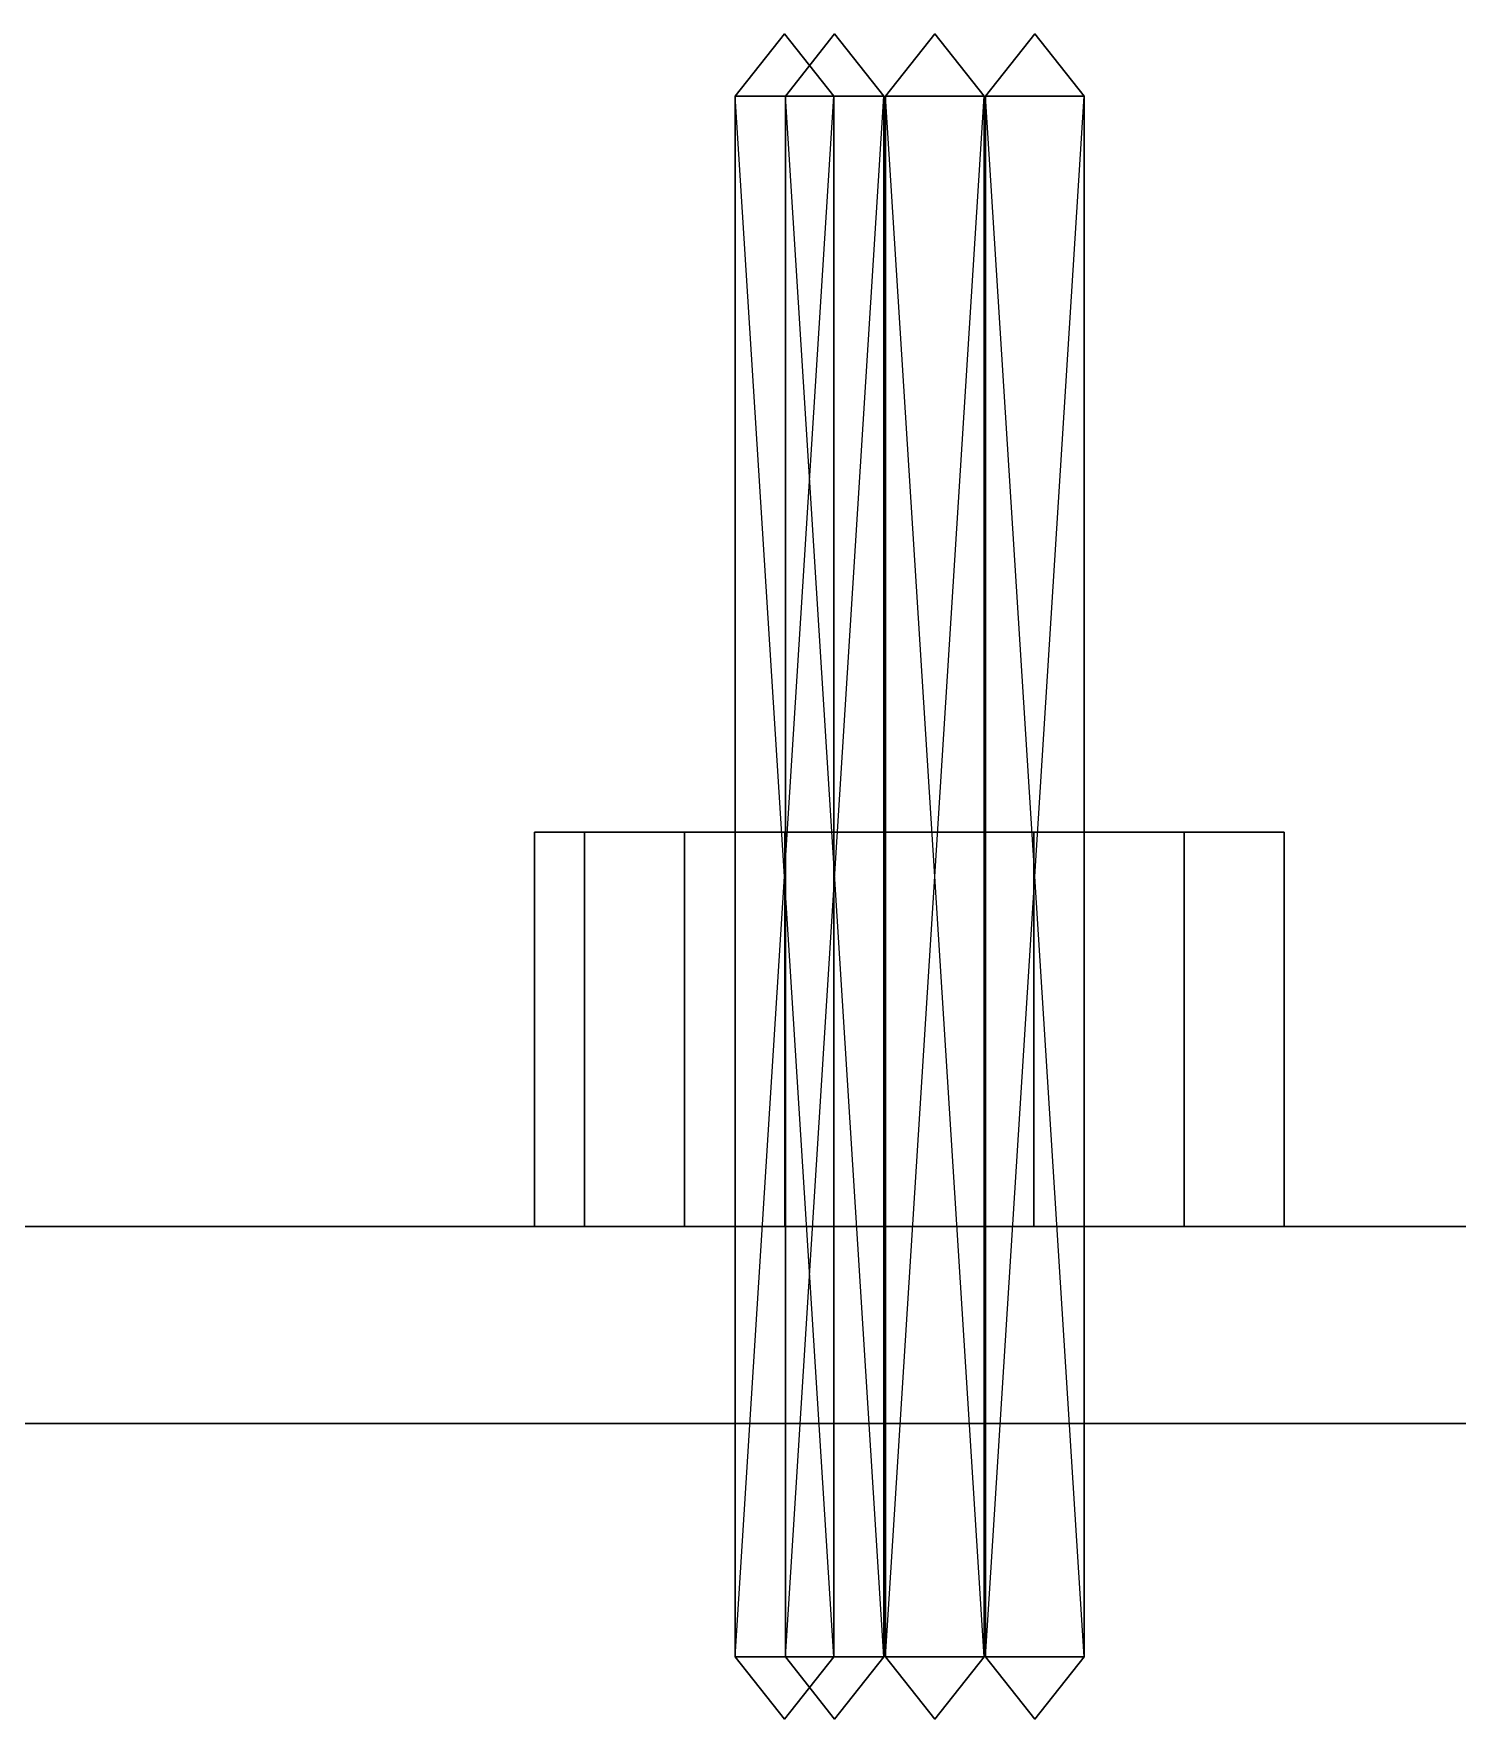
# Model space of a CAD drawing. Extents: x 0 to 4960, y -79 to 258.
# Drawn here: x 2480 to 2764.4, y -78.7 to 257.9 of the extents above; entities that cross this region are included whole.
import ezdxf

# ---------------------------------------------------------------- set-up
doc = ezdxf.new("R2010")
doc.units = 0
doc.layers.add('UB3D', color=1, linetype='CONTINUOUS')

msp = doc.modelspace()

# ---------------------------------------------------------------- linework, layer by layer
at = {"layer": 'UB3D', "color": 254}
for points in [[(2620.15752, 245.406811, -3520.15752), (2620.15752, 245.406811, -3539.842559), (2630.000039, 257.874016, -3530.000039)], [(2620.15752, 245.406811, -3539.842559), (2639.842559, 245.406811, -3539.842559), (2630.000039, 257.874016, -3530.000039)], [(2639.842559, 245.406811, -3520.15752), (2620.15752, 245.406811, -3520.15752), (2630.000039, 257.874016, -3530.000039)], [(2620.15752, 245.406811, -3420.15752), (2620.15752, 245.406811, -3439.842559), (2630.000039, 257.874016, -3430.000039)], [(2620.15752, 245.406811, -3439.842559), (2639.842559, 245.406811, -3439.842559), (2630.000039, 257.874016, -3430.000039)], [(2639.842559, 245.406811, -3420.15752), (2620.15752, 245.406811, -3420.15752), (2630.000039, 257.874016, -3430.000039)], [(2639.842559, 245.406811, -3539.842559), (2639.842559, 245.406811, -3520.15752), (2630.000039, 257.874016, -3530.000039)], [(2639.842559, 245.406811, -3439.842559), (2639.842559, 245.406811, -3420.15752), (2630.000039, 257.874016, -3430.000039)], [(2630.15748, 245.406811, -2810.15748), (2630.15748, 245.406811, -2829.84252), (2640, 257.874016, -2820)], [(2630.15748, 245.406811, -2829.84252), (2649.84252, 245.406811, -2829.84252), (2640, 257.874016, -2820)], [(2649.84252, 245.406811, -2810.15748), (2630.15748, 245.406811, -2810.15748), (2640, 257.874016, -2820)], [(2630.15748, 245.406811, -2710.15748), (2630.15748, 245.406811, -2729.84252), (2640, 257.874016, -2720)], [(2630.15748, 245.406811, -2729.84252), (2649.84252, 245.406811, -2729.84252), (2640, 257.874016, -2720)], [(2649.84252, 245.406811, -2710.15748), (2630.15748, 245.406811, -2710.15748), (2640, 257.874016, -2720)], [(2630.15748, 245.406811, -3150.15748), (2630.15748, 245.406811, -3169.84252), (2640, 257.874016, -3160)], [(2630.15748, 245.406811, -3169.84252), (2649.84252, 245.406811, -3169.84252), (2640, 257.874016, -3160)], [(2649.84252, 245.406811, -3150.15748), (2630.15748, 245.406811, -3150.15748), (2640, 257.874016, -3160)], [(2630.15748, 245.406811, -3050.15748), (2630.15748, 245.406811, -3069.84252), (2640, 257.874016, -3060)], [(2630.15748, 245.406811, -3069.84252), (2649.84252, 245.406811, -3069.84252), (2640, 257.874016, -3060)], [(2649.84252, 245.406811, -3050.15748), (2630.15748, 245.406811, -3050.15748), (2640, 257.874016, -3060)], [(2649.84252, 245.406811, -2829.84252), (2649.84252, 245.406811, -2810.15748), (2640, 257.874016, -2820)], [(2649.84252, 245.406811, -2729.84252), (2649.84252, 245.406811, -2710.15748), (2640, 257.874016, -2720)], [(2649.84252, 245.406811, -3169.84252), (2649.84252, 245.406811, -3150.15748), (2640, 257.874016, -3160)], [(2649.84252, 245.406811, -3069.84252), (2649.84252, 245.406811, -3050.15748), (2640, 257.874016, -3060)], [(2650.15748, 245.406811, -2030.15748), (2650.15748, 245.406811, -2049.84252), (2660, 257.874016, -2040)], [(2650.15748, 245.406811, -2049.84252), (2669.84252, 245.406811, -2049.84252), (2660, 257.874016, -2040)], [(2669.84252, 245.406811, -2030.15748), (2650.15748, 245.406811, -2030.15748), (2660, 257.874016, -2040)], [(2650.15748, 245.406811, -1930.15748), (2650.15748, 245.406811, -1949.84252), (2660, 257.874016, -1940)], [(2650.15748, 245.406811, -1949.84252), (2669.84252, 245.406811, -1949.84252), (2660, 257.874016, -1940)], [(2669.84252, 245.406811, -1930.15748), (2650.15748, 245.406811, -1930.15748), (2660, 257.874016, -1940)], [(2669.84252, 245.406811, -2049.84252), (2669.84252, 245.406811, -2030.15748), (2660, 257.874016, -2040)], [(2669.84252, 245.406811, -1949.84252), (2669.84252, 245.406811, -1930.15748), (2660, 257.874016, -1940)], [(2670.15748, 245.406811, -1290.15748), (2670.15748, 245.406811, -1309.84252), (2680, 257.874016, -1300)], [(2670.15748, 245.406811, -1309.84252), (2689.84252, 245.406811, -1309.84252), (2680, 257.874016, -1300)], [(2689.84252, 245.406811, -1290.15748), (2670.15748, 245.406811, -1290.15748), (2680, 257.874016, -1300)], [(2670.15748, 245.406811, -1190.15748), (2670.15748, 245.406811, -1209.84252), (2680, 257.874016, -1200)], [(2670.15748, 245.406811, -1209.84252), (2689.84252, 245.406811, -1209.84252), (2680, 257.874016, -1200)], [(2689.84252, 245.406811, -1190.15748), (2670.15748, 245.406811, -1190.15748), (2680, 257.874016, -1200)], [(2670.15748, 245.406811, -1650.15748), (2670.15748, 245.406811, -1669.84252), (2680, 257.874016, -1660)], [(2670.15748, 245.406811, -1669.84252), (2689.84252, 245.406811, -1669.84252), (2680, 257.874016, -1660)], [(2689.84252, 245.406811, -1650.15748), (2670.15748, 245.406811, -1650.15748), (2680, 257.874016, -1660)], [(2670.15748, 245.406811, -1550.15748), (2670.15748, 245.406811, -1569.84252), (2680, 257.874016, -1560)], [(2670.15748, 245.406811, -1569.84252), (2689.84252, 245.406811, -1569.84252), (2680, 257.874016, -1560)], [(2689.84252, 245.406811, -1550.15748), (2670.15748, 245.406811, -1550.15748), (2680, 257.874016, -1560)], [(2689.84252, 245.406811, -1309.84252), (2689.84252, 245.406811, -1290.15748), (2680, 257.874016, -1300)], [(2689.84252, 245.406811, -1209.84252), (2689.84252, 245.406811, -1190.15748), (2680, 257.874016, -1200)], [(2689.84252, 245.406811, -1669.84252), (2689.84252, 245.406811, -1650.15748), (2680, 257.874016, -1660)], [(2689.84252, 245.406811, -1569.84252), (2689.84252, 245.406811, -1550.15748), (2680, 257.874016, -1560)], [(2620.15752, -66.272953, -3520.15752), (2620.15752, -66.272953, -3539.842559), (2620.15752, 245.406811, -3520.15752)], [(2620.15752, -66.272953, -3539.842559), (2620.15752, 245.406811, -3520.15752), (2620.15752, 245.406811, -3539.842559)], [(2620.15752, -66.272953, -3539.842559), (2639.842559, -66.272953, -3539.842559), (2620.15752, 245.406811, -3539.842559)], [(2639.842559, -66.272953, -3539.842559), (2620.15752, 245.406811, -3539.842559), (2639.842559, 245.406811, -3539.842559)], [(2639.842559, -66.272953, -3520.15752), (2620.15752, -66.272953, -3520.15752), (2639.842559, 245.406811, -3520.15752)], [(2620.15752, -66.272953, -3520.15752), (2639.842559, 245.406811, -3520.15752), (2620.15752, 245.406811, -3520.15752)], [(2620.15752, -66.272953, -3420.15752), (2620.15752, -66.272953, -3439.842559), (2620.15752, 245.406811, -3420.15752)], [(2620.15752, -66.272953, -3439.842559), (2620.15752, 245.406811, -3420.15752), (2620.15752, 245.406811, -3439.842559)], [(2620.15752, -66.272953, -3439.842559), (2639.842559, -66.272953, -3439.842559), (2620.15752, 245.406811, -3439.842559)], [(2639.842559, -66.272953, -3439.842559), (2620.15752, 245.406811, -3439.842559), (2639.842559, 245.406811, -3439.842559)], [(2639.842559, -66.272953, -3420.15752), (2620.15752, -66.272953, -3420.15752), (2639.842559, 245.406811, -3420.15752)], [(2620.15752, -66.272953, -3420.15752), (2639.842559, 245.406811, -3420.15752), (2620.15752, 245.406811, -3420.15752)], [(2630.15748, -66.272953, -2810.15748), (2630.15748, -66.272953, -2829.84252), (2630.15748, 245.406811, -2810.15748)], [(2630.15748, -66.272953, -2829.84252), (2630.15748, 245.406811, -2810.15748), (2630.15748, 245.406811, -2829.84252)], [(2630.15748, -66.272953, -2829.84252), (2649.84252, -66.272953, -2829.84252), (2630.15748, 245.406811, -2829.84252)], [(2649.84252, -66.272953, -2829.84252), (2630.15748, 245.406811, -2829.84252), (2649.84252, 245.406811, -2829.84252)], [(2649.84252, -66.272953, -2810.15748), (2630.15748, -66.272953, -2810.15748), (2649.84252, 245.406811, -2810.15748)], [(2630.15748, -66.272953, -2810.15748), (2649.84252, 245.406811, -2810.15748), (2630.15748, 245.406811, -2810.15748)], [(2630.15748, -66.272953, -2710.15748), (2630.15748, -66.272953, -2729.84252), (2630.15748, 245.406811, -2710.15748)], [(2630.15748, -66.272953, -2729.84252), (2630.15748, 245.406811, -2710.15748), (2630.15748, 245.406811, -2729.84252)], [(2630.15748, -66.272953, -2729.84252), (2649.84252, -66.272953, -2729.84252), (2630.15748, 245.406811, -2729.84252)], [(2649.84252, -66.272953, -2729.84252), (2630.15748, 245.406811, -2729.84252), (2649.84252, 245.406811, -2729.84252)], [(2649.84252, -66.272953, -2710.15748), (2630.15748, -66.272953, -2710.15748), (2649.84252, 245.406811, -2710.15748)], [(2630.15748, -66.272953, -2710.15748), (2649.84252, 245.406811, -2710.15748), (2630.15748, 245.406811, -2710.15748)], [(2630.15748, -66.272953, -3150.15748), (2630.15748, -66.272953, -3169.84252), (2630.15748, 245.406811, -3150.15748)], [(2630.15748, -66.272953, -3169.84252), (2630.15748, 245.406811, -3150.15748), (2630.15748, 245.406811, -3169.84252)], [(2630.15748, -66.272953, -3169.84252), (2649.84252, -66.272953, -3169.84252), (2630.15748, 245.406811, -3169.84252)], [(2649.84252, -66.272953, -3169.84252), (2630.15748, 245.406811, -3169.84252), (2649.84252, 245.406811, -3169.84252)], [(2649.84252, -66.272953, -3150.15748), (2630.15748, -66.272953, -3150.15748), (2649.84252, 245.406811, -3150.15748)], [(2630.15748, -66.272953, -3150.15748), (2649.84252, 245.406811, -3150.15748), (2630.15748, 245.406811, -3150.15748)], [(2630.15748, -66.272953, -3050.15748), (2630.15748, -66.272953, -3069.84252), (2630.15748, 245.406811, -3050.15748)], [(2630.15748, -66.272953, -3069.84252), (2630.15748, 245.406811, -3050.15748), (2630.15748, 245.406811, -3069.84252)], [(2630.15748, -66.272953, -3069.84252), (2649.84252, -66.272953, -3069.84252), (2630.15748, 245.406811, -3069.84252)], [(2649.84252, -66.272953, -3069.84252), (2630.15748, 245.406811, -3069.84252), (2649.84252, 245.406811, -3069.84252)], [(2649.84252, -66.272953, -3050.15748), (2630.15748, -66.272953, -3050.15748), (2649.84252, 245.406811, -3050.15748)], [(2630.15748, -66.272953, -3050.15748), (2649.84252, 245.406811, -3050.15748), (2630.15748, 245.406811, -3050.15748)], [(2639.842559, -66.272953, -3539.842559), (2639.842559, -66.272953, -3520.15752), (2639.842559, 245.406811, -3539.842559)], [(2639.842559, -66.272953, -3520.15752), (2639.842559, 245.406811, -3539.842559), (2639.842559, 245.406811, -3520.15752)], [(2639.842559, -66.272953, -3439.842559), (2639.842559, -66.272953, -3420.15752), (2639.842559, 245.406811, -3439.842559)], [(2639.842559, -66.272953, -3420.15752), (2639.842559, 245.406811, -3439.842559), (2639.842559, 245.406811, -3420.15752)], [(2649.84252, -66.272953, -2829.84252), (2649.84252, -66.272953, -2810.15748), (2649.84252, 245.406811, -2829.84252)], [(2649.84252, -66.272953, -2810.15748), (2649.84252, 245.406811, -2829.84252), (2649.84252, 245.406811, -2810.15748)], [(2649.84252, -66.272953, -2729.84252), (2649.84252, -66.272953, -2710.15748), (2649.84252, 245.406811, -2729.84252)], [(2649.84252, -66.272953, -2710.15748), (2649.84252, 245.406811, -2729.84252), (2649.84252, 245.406811, -2710.15748)], [(2649.84252, -66.272953, -3169.84252), (2649.84252, -66.272953, -3150.15748), (2649.84252, 245.406811, -3169.84252)], [(2649.84252, -66.272953, -3150.15748), (2649.84252, 245.406811, -3169.84252), (2649.84252, 245.406811, -3150.15748)], [(2649.84252, -66.272953, -3069.84252), (2649.84252, -66.272953, -3050.15748), (2649.84252, 245.406811, -3069.84252)], [(2649.84252, -66.272953, -3050.15748), (2649.84252, 245.406811, -3069.84252), (2649.84252, 245.406811, -3050.15748)], [(2650.15748, -66.272953, -2030.15748), (2650.15748, -66.272953, -2049.84252), (2650.15748, 245.406811, -2030.15748)], [(2650.15748, -66.272953, -2049.84252), (2650.15748, 245.406811, -2030.15748), (2650.15748, 245.406811, -2049.84252)], [(2650.15748, -66.272953, -2049.84252), (2669.84252, -66.272953, -2049.84252), (2650.15748, 245.406811, -2049.84252)], [(2669.84252, -66.272953, -2049.84252), (2650.15748, 245.406811, -2049.84252), (2669.84252, 245.406811, -2049.84252)], [(2669.84252, -66.272953, -2030.15748), (2650.15748, -66.272953, -2030.15748), (2669.84252, 245.406811, -2030.15748)], [(2650.15748, -66.272953, -2030.15748), (2669.84252, 245.406811, -2030.15748), (2650.15748, 245.406811, -2030.15748)], [(2650.15748, -66.272953, -1930.15748), (2650.15748, -66.272953, -1949.84252), (2650.15748, 245.406811, -1930.15748)], [(2650.15748, -66.272953, -1949.84252), (2650.15748, 245.406811, -1930.15748), (2650.15748, 245.406811, -1949.84252)], [(2650.15748, -66.272953, -1949.84252), (2669.84252, -66.272953, -1949.84252), (2650.15748, 245.406811, -1949.84252)], [(2669.84252, -66.272953, -1949.84252), (2650.15748, 245.406811, -1949.84252), (2669.84252, 245.406811, -1949.84252)], [(2669.84252, -66.272953, -1930.15748), (2650.15748, -66.272953, -1930.15748), (2669.84252, 245.406811, -1930.15748)], [(2650.15748, -66.272953, -1930.15748), (2669.84252, 245.406811, -1930.15748), (2650.15748, 245.406811, -1930.15748)], [(2669.84252, -66.272953, -2049.84252), (2669.84252, -66.272953, -2030.15748), (2669.84252, 245.406811, -2049.84252)], [(2669.84252, -66.272953, -2030.15748), (2669.84252, 245.406811, -2049.84252), (2669.84252, 245.406811, -2030.15748)], [(2669.84252, -66.272953, -1949.84252), (2669.84252, -66.272953, -1930.15748), (2669.84252, 245.406811, -1949.84252)], [(2669.84252, -66.272953, -1930.15748), (2669.84252, 245.406811, -1949.84252), (2669.84252, 245.406811, -1930.15748)], [(2670.15748, -66.272953, -1290.15748), (2670.15748, -66.272953, -1309.84252), (2670.15748, 245.406811, -1290.15748)], [(2670.15748, -66.272953, -1309.84252), (2670.15748, 245.406811, -1290.15748), (2670.15748, 245.406811, -1309.84252)], [(2670.15748, -66.272953, -1309.84252), (2689.84252, -66.272953, -1309.84252), (2670.15748, 245.406811, -1309.84252)], [(2689.84252, -66.272953, -1309.84252), (2670.15748, 245.406811, -1309.84252), (2689.84252, 245.406811, -1309.84252)], [(2689.84252, -66.272953, -1290.15748), (2670.15748, -66.272953, -1290.15748), (2689.84252, 245.406811, -1290.15748)], [(2670.15748, -66.272953, -1290.15748), (2689.84252, 245.406811, -1290.15748), (2670.15748, 245.406811, -1290.15748)], [(2670.15748, -66.272953, -1190.15748), (2670.15748, -66.272953, -1209.84252), (2670.15748, 245.406811, -1190.15748)], [(2670.15748, -66.272953, -1209.84252), (2670.15748, 245.406811, -1190.15748), (2670.15748, 245.406811, -1209.84252)], [(2670.15748, -66.272953, -1209.84252), (2689.84252, -66.272953, -1209.84252), (2670.15748, 245.406811, -1209.84252)], [(2689.84252, -66.272953, -1209.84252), (2670.15748, 245.406811, -1209.84252), (2689.84252, 245.406811, -1209.84252)], [(2689.84252, -66.272953, -1190.15748), (2670.15748, -66.272953, -1190.15748), (2689.84252, 245.406811, -1190.15748)], [(2670.15748, -66.272953, -1190.15748), (2689.84252, 245.406811, -1190.15748), (2670.15748, 245.406811, -1190.15748)], [(2670.15748, -66.272953, -1650.15748), (2670.15748, -66.272953, -1669.84252), (2670.15748, 245.406811, -1650.15748)], [(2670.15748, -66.272953, -1669.84252), (2670.15748, 245.406811, -1650.15748), (2670.15748, 245.406811, -1669.84252)], [(2670.15748, -66.272953, -1669.84252), (2689.84252, -66.272953, -1669.84252), (2670.15748, 245.406811, -1669.84252)], [(2689.84252, -66.272953, -1669.84252), (2670.15748, 245.406811, -1669.84252), (2689.84252, 245.406811, -1669.84252)], [(2689.84252, -66.272953, -1650.15748), (2670.15748, -66.272953, -1650.15748), (2689.84252, 245.406811, -1650.15748)], [(2670.15748, -66.272953, -1650.15748), (2689.84252, 245.406811, -1650.15748), (2670.15748, 245.406811, -1650.15748)], [(2670.15748, -66.272953, -1550.15748), (2670.15748, -66.272953, -1569.84252), (2670.15748, 245.406811, -1550.15748)], [(2670.15748, -66.272953, -1569.84252), (2670.15748, 245.406811, -1550.15748), (2670.15748, 245.406811, -1569.84252)], [(2670.15748, -66.272953, -1569.84252), (2689.84252, -66.272953, -1569.84252), (2670.15748, 245.406811, -1569.84252)], [(2689.84252, -66.272953, -1569.84252), (2670.15748, 245.406811, -1569.84252), (2689.84252, 245.406811, -1569.84252)], [(2689.84252, -66.272953, -1550.15748), (2670.15748, -66.272953, -1550.15748), (2689.84252, 245.406811, -1550.15748)], [(2670.15748, -66.272953, -1550.15748), (2689.84252, 245.406811, -1550.15748), (2670.15748, 245.406811, -1550.15748)], [(2689.84252, -66.272953, -1309.84252), (2689.84252, -66.272953, -1290.15748), (2689.84252, 245.406811, -1309.84252)], [(2689.84252, -66.272953, -1290.15748), (2689.84252, 245.406811, -1309.84252), (2689.84252, 245.406811, -1290.15748)], [(2689.84252, -66.272953, -1209.84252), (2689.84252, -66.272953, -1190.15748), (2689.84252, 245.406811, -1209.84252)], [(2689.84252, -66.272953, -1190.15748), (2689.84252, 245.406811, -1209.84252), (2689.84252, 245.406811, -1190.15748)], [(2689.84252, -66.272953, -1669.84252), (2689.84252, -66.272953, -1650.15748), (2689.84252, 245.406811, -1669.84252)], [(2689.84252, -66.272953, -1650.15748), (2689.84252, 245.406811, -1669.84252), (2689.84252, 245.406811, -1650.15748)], [(2689.84252, -66.272953, -1569.84252), (2689.84252, -66.272953, -1550.15748), (2689.84252, 245.406811, -1569.84252)], [(2689.84252, -66.272953, -1550.15748), (2689.84252, 245.406811, -1569.84252), (2689.84252, 245.406811, -1550.15748)], [(2630.000039, -78.740157, -3530.000039), (2620.15752, -66.272953, -3520.15752), (2620.15752, -66.272953, -3539.842559)], [(2630.000039, -78.740157, -3530.000039), (2620.15752, -66.272953, -3539.842559), (2639.842559, -66.272953, -3539.842559)], [(2630.000039, -78.740157, -3530.000039), (2639.842559, -66.272953, -3520.15752), (2620.15752, -66.272953, -3520.15752)], [(2630.000039, -78.740157, -3430.000039), (2620.15752, -66.272953, -3420.15752), (2620.15752, -66.272953, -3439.842559)], [(2630.000039, -78.740157, -3430.000039), (2620.15752, -66.272953, -3439.842559), (2639.842559, -66.272953, -3439.842559)], [(2630.000039, -78.740157, -3430.000039), (2639.842559, -66.272953, -3420.15752), (2620.15752, -66.272953, -3420.15752)], [(2630.000039, -78.740157, -3530.000039), (2639.842559, -66.272953, -3539.842559), (2639.842559, -66.272953, -3520.15752)], [(2630.000039, -78.740157, -3430.000039), (2639.842559, -66.272953, -3439.842559), (2639.842559, -66.272953, -3420.15752)], [(2640, -78.740157, -2820), (2630.15748, -66.272953, -2810.15748), (2630.15748, -66.272953, -2829.84252)], [(2640, -78.740157, -2820), (2630.15748, -66.272953, -2829.84252), (2649.84252, -66.272953, -2829.84252)], [(2640, -78.740157, -2820), (2649.84252, -66.272953, -2810.15748), (2630.15748, -66.272953, -2810.15748)], [(2640, -78.740157, -2720), (2630.15748, -66.272953, -2710.15748), (2630.15748, -66.272953, -2729.84252)], [(2640, -78.740157, -2720), (2630.15748, -66.272953, -2729.84252), (2649.84252, -66.272953, -2729.84252)], [(2640, -78.740157, -2720), (2649.84252, -66.272953, -2710.15748), (2630.15748, -66.272953, -2710.15748)], [(2640, -78.740157, -3160), (2630.15748, -66.272953, -3150.15748), (2630.15748, -66.272953, -3169.84252)], [(2640, -78.740157, -3160), (2630.15748, -66.272953, -3169.84252), (2649.84252, -66.272953, -3169.84252)], [(2640, -78.740157, -3160), (2649.84252, -66.272953, -3150.15748), (2630.15748, -66.272953, -3150.15748)], [(2640, -78.740157, -3060), (2630.15748, -66.272953, -3050.15748), (2630.15748, -66.272953, -3069.84252)], [(2640, -78.740157, -3060), (2630.15748, -66.272953, -3069.84252), (2649.84252, -66.272953, -3069.84252)], [(2640, -78.740157, -3060), (2649.84252, -66.272953, -3050.15748), (2630.15748, -66.272953, -3050.15748)], [(2640, -78.740157, -2820), (2649.84252, -66.272953, -2829.84252), (2649.84252, -66.272953, -2810.15748)], [(2640, -78.740157, -2720), (2649.84252, -66.272953, -2729.84252), (2649.84252, -66.272953, -2710.15748)], [(2640, -78.740157, -3160), (2649.84252, -66.272953, -3169.84252), (2649.84252, -66.272953, -3150.15748)], [(2640, -78.740157, -3060), (2649.84252, -66.272953, -3069.84252), (2649.84252, -66.272953, -3050.15748)], [(2660, -78.740157, -2040), (2650.15748, -66.272953, -2030.15748), (2650.15748, -66.272953, -2049.84252)], [(2660, -78.740157, -2040), (2650.15748, -66.272953, -2049.84252), (2669.84252, -66.272953, -2049.84252)], [(2660, -78.740157, -2040), (2669.84252, -66.272953, -2030.15748), (2650.15748, -66.272953, -2030.15748)], [(2660, -78.740157, -1940), (2650.15748, -66.272953, -1930.15748), (2650.15748, -66.272953, -1949.84252)], [(2660, -78.740157, -1940), (2650.15748, -66.272953, -1949.84252), (2669.84252, -66.272953, -1949.84252)], [(2660, -78.740157, -1940), (2669.84252, -66.272953, -1930.15748), (2650.15748, -66.272953, -1930.15748)], [(2660, -78.740157, -2040), (2669.84252, -66.272953, -2049.84252), (2669.84252, -66.272953, -2030.15748)], [(2660, -78.740157, -1940), (2669.84252, -66.272953, -1949.84252), (2669.84252, -66.272953, -1930.15748)], [(2680, -78.740157, -1300), (2670.15748, -66.272953, -1290.15748), (2670.15748, -66.272953, -1309.84252)], [(2680, -78.740157, -1300), (2670.15748, -66.272953, -1309.84252), (2689.84252, -66.272953, -1309.84252)], [(2680, -78.740157, -1300), (2689.84252, -66.272953, -1290.15748), (2670.15748, -66.272953, -1290.15748)], [(2680, -78.740157, -1200), (2670.15748, -66.272953, -1190.15748), (2670.15748, -66.272953, -1209.84252)], [(2680, -78.740157, -1200), (2670.15748, -66.272953, -1209.84252), (2689.84252, -66.272953, -1209.84252)], [(2680, -78.740157, -1200), (2689.84252, -66.272953, -1190.15748), (2670.15748, -66.272953, -1190.15748)], [(2680, -78.740157, -1660), (2670.15748, -66.272953, -1650.15748), (2670.15748, -66.272953, -1669.84252)], [(2680, -78.740157, -1660), (2670.15748, -66.272953, -1669.84252), (2689.84252, -66.272953, -1669.84252)], [(2680, -78.740157, -1660), (2689.84252, -66.272953, -1650.15748), (2670.15748, -66.272953, -1650.15748)], [(2680, -78.740157, -1560), (2670.15748, -66.272953, -1550.15748), (2670.15748, -66.272953, -1569.84252)], [(2680, -78.740157, -1560), (2670.15748, -66.272953, -1569.84252), (2689.84252, -66.272953, -1569.84252)], [(2680, -78.740157, -1560), (2689.84252, -66.272953, -1550.15748), (2670.15748, -66.272953, -1550.15748)], [(2680, -78.740157, -1300), (2689.84252, -66.272953, -1309.84252), (2689.84252, -66.272953, -1290.15748)], [(2680, -78.740157, -1200), (2689.84252, -66.272953, -1209.84252), (2689.84252, -66.272953, -1190.15748)], [(2680, -78.740157, -1660), (2689.84252, -66.272953, -1669.84252), (2689.84252, -66.272953, -1650.15748)], [(2680, -78.740157, -1560), (2689.84252, -66.272953, -1569.84252), (2689.84252, -66.272953, -1550.15748)]]:
    msp.add_3dface(points, dxfattribs=at)
at = {"layer": 'UB3D', "color": 27}
for points in [[(2679.810039, 19.689016, -3579.990039), (2580.030039, 19.689016, -3579.990039), (2580.030039, 98.429173, -3579.990039), (2679.810039, 98.429173, -3579.990039)], [(2580.030039, 19.689016, -3579.990039), (2580.030039, 19.689016, -3380.010039), (2580.030039, 98.429173, -3380.010039), (2580.030039, 98.429173, -3579.990039)], [(2580.030039, 19.689016, -3380.010039), (2679.810039, 19.689016, -3380.010039), (2679.810039, 98.429173, -3380.010039), (2580.030039, 98.429173, -3380.010039)], [(2679.810039, 98.429173, -3380.010039), (2580.030039, 98.429173, -3380.010039), (2580.030039, 98.429173, -3579.990039)], [(2679.810039, 98.429173, -3380.010039), (2580.030039, 98.429173, -3579.990039), (2679.810039, 98.429173, -3579.990039)], [(2689.81, 19.689016, -2869.99), (2590.03, 19.689016, -2869.99), (2590.03, 98.429173, -2869.99), (2689.81, 98.429173, -2869.99)], [(2590.03, 19.689016, -2869.99), (2590.03, 19.689016, -2670.01), (2590.03, 98.429173, -2670.01), (2590.03, 98.429173, -2869.99)], [(2590.03, 19.689016, -2670.01), (2689.81, 19.689016, -2670.01), (2689.81, 98.429173, -2670.01), (2590.03, 98.429173, -2670.01)], [(2689.81, 98.429173, -2670.01), (2590.03, 98.429173, -2670.01), (2590.03, 98.429173, -2869.99)], [(2689.81, 98.429173, -2670.01), (2590.03, 98.429173, -2869.99), (2689.81, 98.429173, -2869.99)], [(2689.81, 19.689016, -3209.99), (2590.03, 19.689016, -3209.99), (2590.03, 98.429173, -3209.99), (2689.81, 98.429173, -3209.99)], [(2590.03, 19.689016, -3209.99), (2590.03, 19.689016, -3010.01), (2590.03, 98.429173, -3010.01), (2590.03, 98.429173, -3209.99)], [(2590.03, 19.689016, -3010.01), (2689.81, 19.689016, -3010.01), (2689.81, 98.429173, -3010.01), (2590.03, 98.429173, -3010.01)], [(2689.81, 98.429173, -3010.01), (2590.03, 98.429173, -3010.01), (2590.03, 98.429173, -3209.99)], [(2689.81, 98.429173, -3010.01), (2590.03, 98.429173, -3209.99), (2689.81, 98.429173, -3209.99)], [(2709.81, 19.689016, -2089.99), (2610.03, 19.689016, -2089.99), (2610.03, 98.429173, -2089.99), (2709.81, 98.429173, -2089.99)], [(2610.03, 19.689016, -2089.99), (2610.03, 19.689016, -1890.01), (2610.03, 98.429173, -1890.01), (2610.03, 98.429173, -2089.99)], [(2610.03, 19.689016, -1890.01), (2709.81, 19.689016, -1890.01), (2709.81, 98.429173, -1890.01), (2610.03, 98.429173, -1890.01)], [(2709.81, 98.429173, -1890.01), (2610.03, 98.429173, -1890.01), (2610.03, 98.429173, -2089.99)], [(2709.81, 98.429173, -1890.01), (2610.03, 98.429173, -2089.99), (2709.81, 98.429173, -2089.99)], [(2729.81, 19.689016, -1349.99), (2630.03, 19.689016, -1349.99), (2630.03, 98.429173, -1349.99), (2729.81, 98.429173, -1349.99)], [(2630.03, 19.689016, -1349.99), (2630.03, 19.689016, -1150.01), (2630.03, 98.429173, -1150.01), (2630.03, 98.429173, -1349.99)], [(2630.03, 19.689016, -1150.01), (2729.81, 19.689016, -1150.01), (2729.81, 98.429173, -1150.01), (2630.03, 98.429173, -1150.01)], [(2729.81, 98.429173, -1150.01), (2630.03, 98.429173, -1150.01), (2630.03, 98.429173, -1349.99)], [(2729.81, 98.429173, -1150.01), (2630.03, 98.429173, -1349.99), (2729.81, 98.429173, -1349.99)], [(2729.81, 19.689016, -1709.99), (2630.03, 19.689016, -1709.99), (2630.03, 98.429173, -1709.99), (2729.81, 98.429173, -1709.99)], [(2630.03, 19.689016, -1709.99), (2630.03, 19.689016, -1510.01), (2630.03, 98.429173, -1510.01), (2630.03, 98.429173, -1709.99)], [(2630.03, 19.689016, -1510.01), (2729.81, 19.689016, -1510.01), (2729.81, 98.429173, -1510.01), (2630.03, 98.429173, -1510.01)], [(2729.81, 98.429173, -1510.01), (2630.03, 98.429173, -1510.01), (2630.03, 98.429173, -1709.99)], [(2729.81, 98.429173, -1510.01), (2630.03, 98.429173, -1709.99), (2729.81, 98.429173, -1709.99)], [(2679.810039, 19.689016, -3380.010039), (2679.810039, 19.689016, -3579.990039), (2679.810039, 98.429173, -3579.990039), (2679.810039, 98.429173, -3380.010039)], [(2679.810039, 98.429173, -3380.010039), (2679.810039, 98.429173, -3579.990039), (2679.810039, 98.429173, -3380.010039)], [(2689.81, 19.689016, -2670.01), (2689.81, 19.689016, -2869.99), (2689.81, 98.429173, -2869.99), (2689.81, 98.429173, -2670.01)], [(2689.81, 98.429173, -2670.01), (2689.81, 98.429173, -2869.99), (2689.81, 98.429173, -2670.01)], [(2689.81, 19.689016, -3010.01), (2689.81, 19.689016, -3209.99), (2689.81, 98.429173, -3209.99), (2689.81, 98.429173, -3010.01)], [(2689.81, 98.429173, -3010.01), (2689.81, 98.429173, -3209.99), (2689.81, 98.429173, -3010.01)], [(2709.81, 19.689016, -1890.01), (2709.81, 19.689016, -2089.99), (2709.81, 98.429173, -2089.99), (2709.81, 98.429173, -1890.01)], [(2709.81, 98.429173, -1890.01), (2709.81, 98.429173, -2089.99), (2709.81, 98.429173, -1890.01)], [(2729.81, 19.689016, -1150.01), (2729.81, 19.689016, -1349.99), (2729.81, 98.429173, -1349.99), (2729.81, 98.429173, -1150.01)], [(2729.81, 98.429173, -1150.01), (2729.81, 98.429173, -1349.99), (2729.81, 98.429173, -1150.01)], [(2729.81, 19.689016, -1510.01), (2729.81, 19.689016, -1709.99), (2729.81, 98.429173, -1709.99), (2729.81, 98.429173, -1510.01)], [(2729.81, 98.429173, -1510.01), (2729.81, 98.429173, -1709.99), (2729.81, 98.429173, -1510.01)], [(2679.810039, 19.689016, -3579.990039), (2580.030039, 19.689016, -3579.990039), (2580.030039, 19.689016, -3380.010039)], [(2679.810039, 19.689016, -3579.990039), (2580.030039, 19.689016, -3380.010039), (2679.810039, 19.689016, -3380.010039)], [(2689.81, 19.689016, -2869.99), (2590.03, 19.689016, -2869.99), (2590.03, 19.689016, -2670.01)], [(2689.81, 19.689016, -2869.99), (2590.03, 19.689016, -2670.01), (2689.81, 19.689016, -2670.01)], [(2689.81, 19.689016, -3209.99), (2590.03, 19.689016, -3209.99), (2590.03, 19.689016, -3010.01)], [(2689.81, 19.689016, -3209.99), (2590.03, 19.689016, -3010.01), (2689.81, 19.689016, -3010.01)], [(2709.81, 19.689016, -2089.99), (2610.03, 19.689016, -2089.99), (2610.03, 19.689016, -1890.01)], [(2709.81, 19.689016, -2089.99), (2610.03, 19.689016, -1890.01), (2709.81, 19.689016, -1890.01)], [(2729.81, 19.689016, -1349.99), (2630.03, 19.689016, -1349.99), (2630.03, 19.689016, -1150.01)], [(2729.81, 19.689016, -1349.99), (2630.03, 19.689016, -1150.01), (2729.81, 19.689016, -1150.01)], [(2729.81, 19.689016, -1709.99), (2630.03, 19.689016, -1709.99), (2630.03, 19.689016, -1510.01)], [(2729.81, 19.689016, -1709.99), (2630.03, 19.689016, -1510.01), (2729.81, 19.689016, -1510.01)], [(2679.810039, 19.689016, -3579.990039), (2679.810039, 19.689016, -3380.010039), (2679.810039, 19.689016, -3579.990039)], [(2689.81, 19.689016, -2869.99), (2689.81, 19.689016, -2670.01), (2689.81, 19.689016, -2869.99)], [(2689.81, 19.689016, -3209.99), (2689.81, 19.689016, -3010.01), (2689.81, 19.689016, -3209.99)], [(2709.81, 19.689016, -2089.99), (2709.81, 19.689016, -1890.01), (2709.81, 19.689016, -2089.99)], [(2729.81, 19.689016, -1349.99), (2729.81, 19.689016, -1150.01), (2729.81, 19.689016, -1349.99)], [(2729.81, 19.689016, -1709.99), (2729.81, 19.689016, -1510.01), (2729.81, 19.689016, -1709.99)]]:
    msp.add_3dface(points, dxfattribs=at)
at = {"layer": 'UB3D', "color": 94}
for points in [[(0, 19.685039, -3870), (4960.050236, 19.685039, -3870), (4960.050236, -19.685039, -3870), (0, -19.685039, -3870)], [(4960.050236, 19.685039, -719.999961), (0, 19.685039, -719.999961), (0, -19.685039, -719.999961), (4960.050236, -19.685039, -719.999961)], [(0, 19.685039, -719.999961), (0, 19.685039, -3870), (4960.050236, 19.685039, -3870)], [(0, 19.685039, -719.999961), (4960.050236, 19.685039, -3870), (4960.050236, 19.685039, -719.999961)], [(0, 19.685039, -719.999961), (4960.050236, 19.685039, -719.999961), (0, 19.685039, -719.999961)], [(0, -19.685039, -719.999961), (4960.050236, -19.685039, -719.999961), (4960.050236, -19.685039, -3870)], [(0, -19.685039, -719.999961), (4960.050236, -19.685039, -3870), (0, -19.685039, -3870)]]:
    msp.add_3dface(points, dxfattribs=at)

doc.saveas('drawing.dxf')
